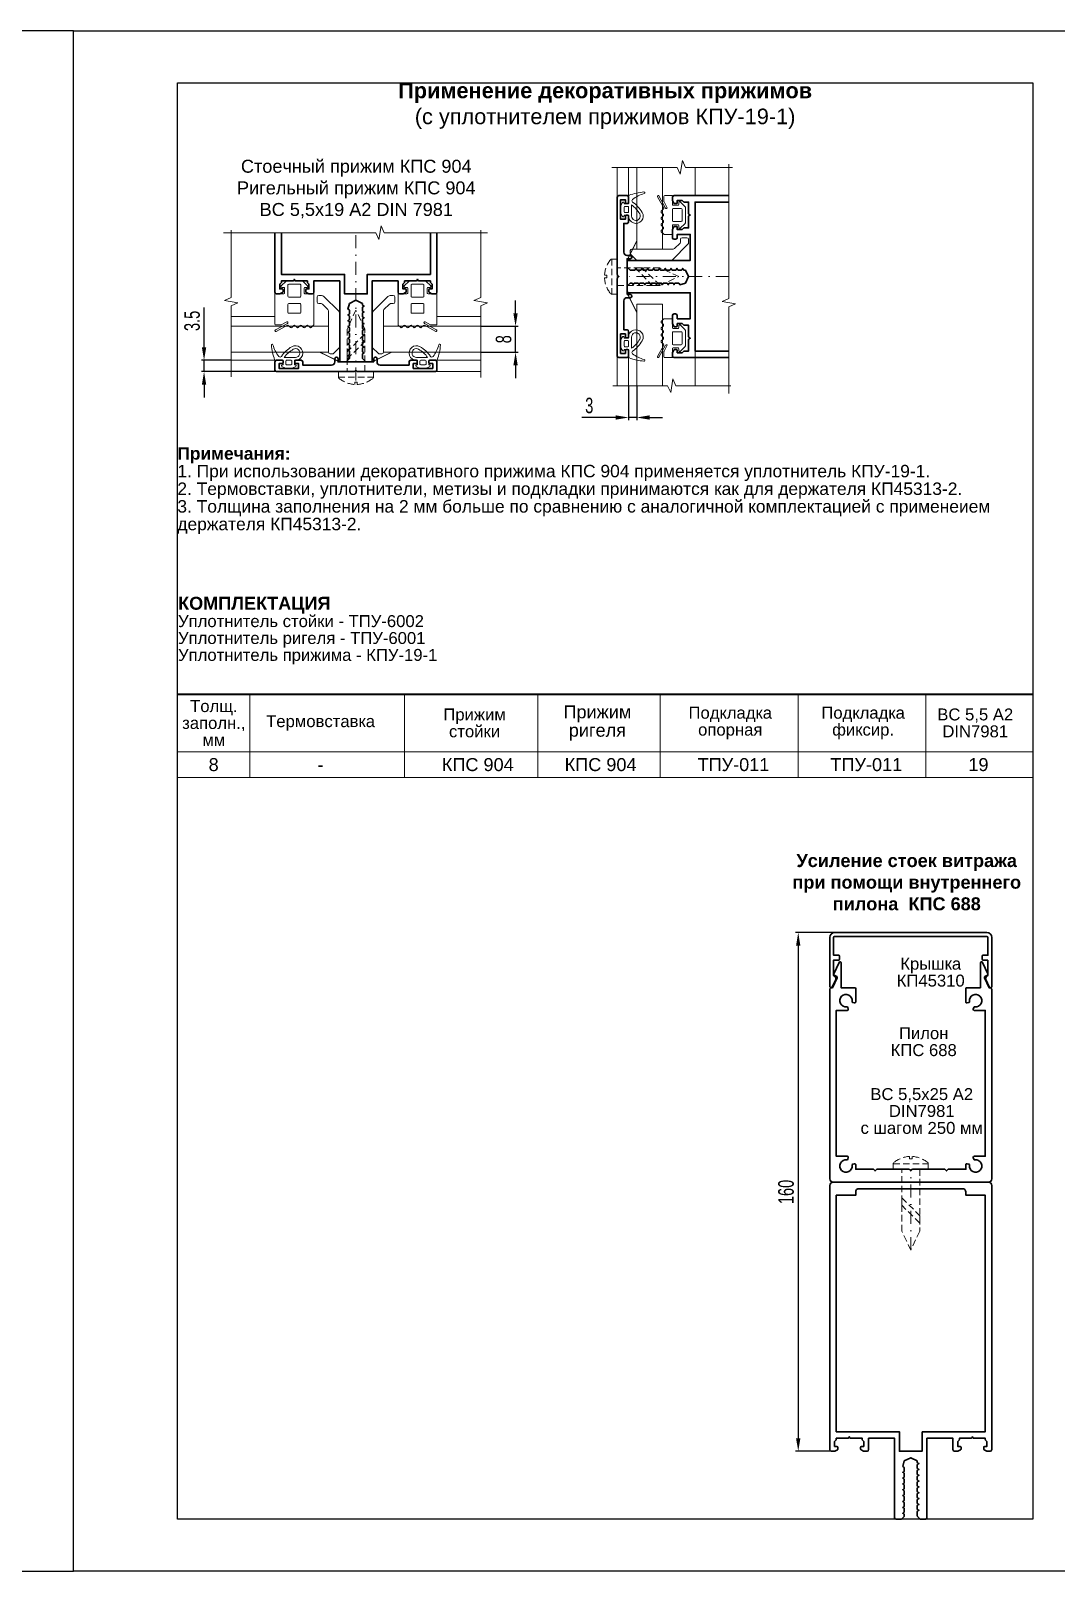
# Model space of a CAD drawing. Extents: x -37 to 8820, y -336 to 478.
# Drawn here: x 8391.7 to 8589.5, y 0 to 297 of the extents above; entities that cross this region are included whole.
import ezdxf

# ---------------------------------------------------------------- set-up
doc = ezdxf.new("R2010")
doc.units = 0
doc.header["$LTSCALE"] = 5
doc.linetypes.add('DASHDOT', pattern=[1, 0.5, -0.25, 0, -0.25])
doc.linetypes.add('HIDDEN', pattern=[0.375, 0.25, -0.125])
doc.layers.get('0').update_dxf_attribs({"linetype": 'CONTINUOUS', "lineweight": 30})
doc.layers.get('DEFPOINTS').update_dxf_attribs({"linetype": 'CONTINUOUS'})
for name, color, linetype, lineweight in [('1', 6, 'DASHDOT', 13), ('2', 3, 'HIDDEN', 13), ('Dimentions', 5, 'CONTINUOUS', 15), ('Glass', 5, 'CONTINUOUS', 20), ('Герлен', 7, 'CONTINUOUS', 60), ('Зигзаг', 1, 'CONTINUOUS', 15), ('Конструкции', 252, 'CONTINUOUS', 20), ('Рамки', 1, 'CONTINUOUS', 15), ('Текстовый', 7, 'CONTINUOUS', 9), ('Уплотнители', 1, 'CONTINUOUS', 20)]:
    doc.layers.add(name, color=color, linetype=linetype, lineweight=lineweight)
doc.layers.add('Скрытые', color=14, linetype='CONTINUOUS', plot=False)
doc.styles.add('3', font='RUSS.SHX', dxfattribs={"width": 0.7, "height": 3})
doc.styles.add('Каталожный', font='arial.ttf', dxfattribs={"height": 2.5})
doc.dimstyles.new('MX1_6', dxfattribs={"dimtxt": 3, "dimasz": 2.5, "dimexe": 0.5, "dimexo": 0, "dimgap": 0.8, "dimtad": 1, "dimlfac": 1.6, "dimdsep": 46, "dimtxsty": '3', "dimcen": 0, "dimclrd": 256, "dimclre": 256, "dimclrt": 256, "dimaunit": 1, "dimadec": 0, "dimazin": 0, "dimtfac": 1, "dimtmove": 0, "dimatfit": 1, "dimfxl": 1, "dimtvp": 1, "dimtolj": 1, "dimtzin": 0, "dimarcsym": 0})

# ---------------------------------------------------------------- blocks, each defined once
blk = doc.blocks.new('*D1096')
at = {"layer": 'DEFPOINTS', "color": 0, "linetype": 'Continuous', "transparency": 16777216}
for p in [(8430.38, 233.47), (8425.15, 231.28), (8439.66, 231.28)]:
    blk.add_point(p, dxfattribs=at)
at = {"layer": 'Dimentions', "linetype": 'Continuous', "lineweight": -2, "transparency": 16777216}
for p, q in [((8425.15, 235.97), (8425.15, 243.67)), ((8430.38, 233.47), (8424.65, 233.47)), ((8425.15, 231.28), (8425.15, 233.47)), ((8439.66, 231.28), (8424.65, 231.28)), ((8425.15, 228.78), (8425.15, 226.28))]:
    blk.add_line(p, q, dxfattribs=at)
at = {"layer": 'Dimentions', "linetype": 'Continuous', "transparency": 16777216}
for points in [[(8424.73, 235.97), (8425.57, 235.97), (8425.15, 233.47)], [(8424.73, 228.78), (8425.57, 228.78), (8425.15, 231.28)]]:
    blk.add_solid(points, dxfattribs=at)
at = {"layer": 'Dimentions', "linetype": 'Continuous', "transparency": 16777216, "insert": (8422.85, 241.07), "char_height": 3, "attachment_point": 5, "rotation": 90, "style": '3'}
blk.add_mtext('\\A1;\\A1;3.5 ', dxfattribs=at)
blk = doc.blocks.new('*D186')
at = {"layer": 'DEFPOINTS', "color": 0, "linetype": 'Continuous', "transparency": 16777216}
for p in [(8478.51, 240.03), (8485.23, 240.03), (8478.51, 235.03)]:
    blk.add_point(p, dxfattribs=at)
at = {"layer": 'Dimentions', "linetype": 'Continuous', "lineweight": -2, "transparency": 16777216}
for p, q in [((8485.23, 242.53), (8485.23, 245.03)), ((8478.51, 240.03), (8485.73, 240.03)), ((8485.23, 235.03), (8485.23, 240.03)), ((8478.51, 235.03), (8485.73, 235.03)), ((8485.23, 232.53), (8485.23, 230.03))]:
    blk.add_line(p, q, dxfattribs=at)
at = {"layer": 'Dimentions', "linetype": 'Continuous', "transparency": 16777216}
for points in [[(8484.81, 242.53), (8485.64, 242.53), (8485.23, 240.03)], [(8484.81, 232.53), (8485.64, 232.53), (8485.23, 235.03)]]:
    blk.add_solid(points, dxfattribs=at)
at = {"layer": 'Dimentions', "linetype": 'Continuous', "transparency": 16777216, "insert": (8482.93, 237.53), "char_height": 3, "attachment_point": 5, "rotation": 90, "style": '3'}
blk.add_mtext('\\A1;8', dxfattribs=at)
blk = doc.blocks.new('*D187')
at = {"layer": 'DEFPOINTS', "color": 0, "linetype": 'Continuous', "transparency": 16777216}
for p in [(8507.04, 228.56), (8508.6, 228.56), (8508.6, 222.44)]:
    blk.add_point(p, dxfattribs=at)
at = {"layer": 'Dimentions', "linetype": 'Continuous', "lineweight": -2, "transparency": 16777216}
for p, q in [((8507.04, 228.56), (8507.04, 221.94)), ((8508.6, 228.56), (8508.6, 221.94)), ((8504.54, 222.44), (8498.04, 222.44)), ((8508.6, 222.44), (8507.04, 222.44)), ((8511.1, 222.44), (8513.6, 222.44))]:
    blk.add_line(p, q, dxfattribs=at)
at = {"layer": 'Dimentions', "linetype": 'Continuous', "transparency": 16777216}
for points in [[(8504.54, 222.86), (8504.54, 222.02), (8507.04, 222.44)], [(8511.1, 222.86), (8511.1, 222.02), (8508.6, 222.44)]]:
    blk.add_solid(points, dxfattribs=at)
at = {"layer": 'Dimentions', "linetype": 'Continuous', "transparency": 16777216, "insert": (8499.44, 224.74), "char_height": 3, "attachment_point": 5, "style": '3'}
blk.add_mtext('\\A1;3', dxfattribs=at)
blk = doc.blocks.new('*D389')
at = {"layer": 'DEFPOINTS', "color": 0, "transparency": 16777216}
for p in [(8546.77, 123.13), (8539.75, 23.12), (8546.43, 23.12)]:
    blk.add_point(p, dxfattribs=at)
at = {"layer": 'Dimentions', "lineweight": -2, "transparency": 16777216}
for p, q in [((8546.77, 123.13), (8539.25, 123.13)), ((8539.75, 120.63), (8539.75, 25.62)), ((8546.43, 23.12), (8539.25, 23.12))]:
    blk.add_line(p, q, dxfattribs=at)
at = {"layer": 'Dimentions', "transparency": 16777216}
for points in [[(8539.33, 120.63), (8540.16, 120.63), (8539.75, 123.13)], [(8539.33, 25.62), (8540.16, 25.62), (8539.75, 23.12)]]:
    blk.add_solid(points, dxfattribs=at)
at = {"layer": 'Dimentions', "transparency": 16777216, "insert": (8537.4, 73.12), "char_height": 3, "attachment_point": 5, "rotation": 90, "style": '3'}
blk.add_mtext('\\A1;160', dxfattribs=at)

msp = doc.modelspace()

# ---------------------------------------------------------------- linework, layer by layer
for points in [[(8506.7243, 246.1721), (8507.3493, 246.1721, -1), (8507.3493, 245.5471), (8506.7243, 245.5471, 0.41421356), (8506.0993, 244.9221), (8506.0993, 239.3596), (8506.7243, 239.3596, -0.41421356), (8507.0368, 239.0471), (8507.0368, 237.9846, -0.41421356), (8506.8493, 237.7971), (8506.5993, 237.7971, -0.41421356), (8506.4118, 237.9846), (8506.4118, 238.5471), (8505.4743, 238.5471), (8505.4743, 234.7971), (8506.4118, 234.7971), (8506.4118, 235.3596, -0.41421356), (8506.5993, 235.5471), (8506.8493, 235.5471, -0.41421356), (8507.0368, 235.3596), (8507.0368, 234.2971, -0.41421356), (8506.7243, 233.9846), (8505.1618, 233.9846, -0.41421356), (8504.8493, 234.2971), (8504.8493, 249.2194, -0.19891237), (8504.9042, 249.352), (8505.1618, 249.6096), (8504.9042, 249.8672, -0.19891237), (8504.8493, 249.9997), (8504.8493, 264.9221, -0.41421356), (8505.1618, 265.2346), (8506.7243, 265.2346, -0.41421356), (8507.0368, 264.9221), (8507.0368, 263.8596, -0.41421356), (8506.8493, 263.6721), (8506.5993, 263.6721, -0.41421356), (8506.4118, 263.8596), (8506.4118, 264.4221), (8505.4743, 264.4221), (8505.4743, 260.6721), (8506.4118, 260.6721), (8506.4118, 261.2346, -0.41421356), (8506.5993, 261.4221), (8506.8493, 261.4221, -0.41421356), (8507.0368, 261.2346), (8507.0368, 260.1721, -0.41421356), (8506.7243, 259.8596), (8506.0993, 259.8596), (8506.0993, 254.2971, 0.41421356), (8506.7243, 253.6721), (8507.3493, 253.6721, -1), (8507.3493, 253.0471), (8506.7243, 253.0471)], [(8457.8819, 233.1595), (8457.8819, 233.7845, -1), (8458.5069, 233.7845), (8458.5069, 233.1595, 0.41421356), (8459.1319, 232.5345), (8464.6944, 232.5345), (8464.6944, 233.1595, -0.41421356), (8465.0069, 233.472), (8466.0694, 233.472, -0.41421356), (8466.2569, 233.2845), (8466.2569, 233.0345, -0.41421356), (8466.0694, 232.847), (8465.5069, 232.847), (8465.5069, 231.9095), (8469.2569, 231.9095), (8469.2569, 232.847), (8468.6944, 232.847, -0.41421356), (8468.5069, 233.0345), (8468.5069, 233.2845, -0.41421356), (8468.6944, 233.472), (8469.7569, 233.472, -0.41421356), (8470.0694, 233.1595), (8470.0694, 231.597, -0.41421356), (8469.7569, 231.2845), (8454.8346, 231.2845, -0.19891237), (8454.702, 231.3395), (8454.4444, 231.597), (8454.1868, 231.3395, -0.19891237), (8454.0543, 231.2845), (8439.1319, 231.2845, -0.41421356), (8438.8194, 231.597), (8438.8194, 233.1595, -0.41421356), (8439.1319, 233.472), (8440.1944, 233.472, -0.41421356), (8440.3819, 233.2845), (8440.3819, 233.0345, -0.41421356), (8440.1944, 232.847), (8439.6319, 232.847), (8439.6319, 231.9095), (8443.3819, 231.9095), (8443.3819, 232.847), (8442.8194, 232.847, -0.41421356), (8442.6319, 233.0345), (8442.6319, 233.2845, -0.41421356), (8442.8194, 233.472), (8443.8819, 233.472, -0.41421356), (8444.1944, 233.1595), (8444.1944, 232.5345), (8449.7569, 232.5345, 0.41421356), (8450.3819, 233.1595), (8450.3819, 233.7845, -1), (8451.0069, 233.7845), (8451.0069, 233.1595)], [(8576.3299, 117.8125), (8576.3299, 114.9867, -0.27973928), (8576.128, 114.654, 0.40155944), (8575.9334, 114.081), (8576.6033, 112.6443, 0.80258485), (8577.0799, 112.75), (8577.0799, 122.1875, 0.41421356), (8576.1424, 123.125), (8546.7674, 123.125, 0.41421356), (8545.8299, 122.1875), (8545.8299, 112.75, 0.80258485), (8546.3065, 112.6443), (8546.9764, 114.081, 0.40155944), (8546.7818, 114.654, -0.27973928), (8546.5799, 114.9867), (8546.5799, 117.8125), (8547.5174, 117.8125, 0.41421356), (8547.7049, 118), (8547.7049, 118.5625, 0.41421356), (8547.5174, 118.75), (8546.5799, 118.75), (8546.5799, 122.1875, -0.41421356), (8546.7674, 122.375), (8576.1424, 122.375, -0.41421356), (8576.3299, 122.1875), (8576.3299, 118.75), (8575.3924, 118.75, 0.41421356), (8575.2049, 118.5625), (8575.2049, 118, 0.41421356), (8575.3924, 117.8125)], [(8546.3481, 112.5), (8547.2506, 114.4356, 0.41421356), (8547.16, 114.6848), (8546.6881, 114.9048, -0.41421356), (8546.5975, 115.1539), (8547.641, 117.3917, -0.29147342), (8547.8109, 117.5), (8547.8299, 117.5, -0.41421356), (8548.0174, 117.3125), (8548.0174, 112.5), (8550.6424, 112.5, -0.41421356), (8550.8299, 112.3125), (8550.8299, 109.742, -0.49314543), (8550.5939, 109.5608), (8550.2706, 109.6474, -0.37469315), (8550.1331, 109.8519, 2.91764669), (8549.1029, 108.8218, -0.37469315), (8549.3074, 108.6843), (8549.394, 108.361, -0.49314543), (8549.2129, 108.125), (8547.0799, 108.125), (8547.0799, 80), (8549.2129, 80, -0.49314543), (8549.394, 79.764), (8549.3074, 79.4407, -0.37469315), (8549.1029, 79.3032, 2.91764669), (8550.1331, 78.2731, -0.37469315), (8550.2706, 78.4776), (8550.5939, 78.5642, -0.49314543), (8550.8299, 78.383), (8550.8299, 77.5), (8554.1897, 77.5, -0.19891237), (8554.3223, 77.4451), (8554.5799, 77.1875), (8554.8375, 77.4451, -0.19891237), (8554.9701, 77.5), (8561.0647, 77.5, -0.19891237), (8561.1973, 77.4451), (8561.4549, 77.1875), (8561.7125, 77.4451, -0.19891237), (8561.8451, 77.5), (8567.9397, 77.5, -0.19891237), (8568.0723, 77.4451), (8568.3299, 77.1875), (8568.5875, 77.4451, -0.19891237), (8568.7201, 77.5), (8572.0799, 77.5), (8572.0799, 78.383, -0.49314543), (8572.3159, 78.5642), (8572.6391, 78.4776, -0.37469315), (8572.7767, 78.2731, 2.91764669), (8573.8068, 79.3032, -0.37469315), (8573.6023, 79.4407), (8573.5157, 79.764, -0.49314543), (8573.6968, 80), (8575.8299, 80), (8575.8299, 108.125), (8573.6968, 108.125, -0.49314543), (8573.5157, 108.361), (8573.6023, 108.6843, -0.37469315), (8573.8068, 108.8218, 2.91764669), (8572.7767, 109.8519, -0.37469315), (8572.6391, 109.6474), (8572.3159, 109.5608, -0.49314543), (8572.0799, 109.742), (8572.0799, 112.3125, -0.41421356), (8572.2674, 112.5), (8574.8924, 112.5), (8574.8924, 117.3125, -0.41421356), (8575.0799, 117.5), (8575.0989, 117.5, -0.29147342), (8575.2688, 117.3917), (8576.3123, 115.1539, -0.41421356), (8576.2216, 114.9048), (8575.7498, 114.6848, 0.41421356), (8575.6591, 114.4356), (8576.5617, 112.5), (8576.7674, 112.5, -0.41421356), (8577.0799, 112.1875), (8577.0799, 75.625, -0.41421356), (8576.4549, 75), (8546.4549, 75, -0.41421356), (8545.8299, 75.625), (8545.8299, 112.1875, -0.41421356), (8546.1424, 112.5)], [(8564.5799, 25.625), (8569.5799, 25.625), (8569.5799, 23.4375, 0.41421356), (8569.8924, 23.125), (8570.4731, 23.125, 0.11643382), (8570.557, 23.1448), (8571.0387, 23.3857, 0.28407904), (8571.1424, 23.5534), (8571.1424, 23.875, 0.41421356), (8570.9549, 24.0625), (8570.5174, 24.0625), (8570.5174, 25), (8570.775, 25.2576, 0.19891237), (8570.8299, 25.3902), (8570.8299, 25.625), (8573.0578, 25.625, 0.28407904), (8573.2255, 25.7286), (8573.3299, 25.9375), (8573.4343, 25.7286, 0.28407904), (8573.602, 25.625), (8575.8299, 25.625), (8575.8299, 25.3902, 0.19891237), (8575.8848, 25.2576), (8576.1424, 25), (8576.1424, 24.0625), (8575.7049, 24.0625, 0.41421356), (8575.5174, 23.875), (8575.5174, 23.5534, 0.28407904), (8575.621, 23.3857), (8576.1028, 23.1448, 0.11643382), (8576.1866, 23.125), (8576.7674, 23.125, 0.41421356), (8577.0799, 23.4375), (8577.0799, 74.375, 0.41421356), (8576.4549, 75), (8546.4549, 75, 0.41421356), (8545.8299, 74.375), (8545.8299, 23.4375, 0.41421356), (8546.1424, 23.125), (8546.7231, 23.125, 0.11643382), (8546.807, 23.1448), (8547.2887, 23.3857, 0.28407904), (8547.3924, 23.5534), (8547.3924, 23.875, 0.41421356), (8547.2049, 24.0625), (8546.7674, 24.0625), (8546.7674, 25), (8547.025, 25.2576, 0.19891237), (8547.0799, 25.3902), (8547.0799, 25.625), (8549.3078, 25.625, 0.28407904), (8549.4755, 25.7286), (8549.5799, 25.9375), (8549.6843, 25.7286, 0.28407904), (8549.852, 25.625), (8552.0799, 25.625), (8552.0799, 25.3902, 0.19891237), (8552.1348, 25.2576), (8552.3924, 25), (8552.3924, 24.0625), (8551.9549, 24.0625, 0.41421356), (8551.7674, 23.875), (8551.7674, 23.5534, 0.28407904), (8551.871, 23.3857), (8552.3528, 23.1448, 0.11643382), (8552.4366, 23.125), (8553.0174, 23.125, 0.41421356), (8553.3299, 23.4375), (8553.3299, 25.625), (8558.3299, 25.625), (8558.3299, 10.3125, 0.41421356), (8558.6424, 10), (8559.5022, 10, 0.19891237), (8559.6348, 10.0549), (8560.15, 10.5701, 0.19891237), (8560.2049, 10.7027), (8560.2049, 10.9154, 0.28407904), (8560.1012, 11.0831), (8559.8924, 11.1875), (8560.1012, 11.2919, 0.28407904), (8560.2049, 11.4596), (8560.2049, 12.0404, 0.28407904), (8560.1012, 12.2081), (8559.8924, 12.3125), (8560.1012, 12.4169, 0.28407904), (8560.2049, 12.5846), (8560.2049, 13.1654, 0.28407904), (8560.1012, 13.3331), (8559.8924, 13.4375), (8560.1012, 13.5419, 0.28407904), (8560.2049, 13.7096), (8560.2049, 14.2904, 0.28407904), (8560.1012, 14.4581), (8559.8924, 14.5625), (8560.1012, 14.6669, 0.28407904), (8560.2049, 14.8346), (8560.2049, 15.4154, 0.28407904), (8560.1012, 15.5831), (8559.8924, 15.6875), (8560.1012, 15.7919, 0.28407904), (8560.2049, 15.9596), (8560.2049, 16.5404, 0.28407904), (8560.1012, 16.7081), (8559.8924, 16.8125), (8560.1012, 16.9169, 0.28407904), (8560.2049, 17.0846), (8560.2049, 17.6654, 0.28407904), (8560.1012, 17.8331), (8559.8924, 17.9375), (8560.1012, 18.0419, 0.28407904), (8560.2049, 18.2096), (8560.2049, 18.7904, 0.28407904), (8560.1012, 18.9581), (8559.8924, 19.0625), (8560.1012, 19.1669, 0.28407904), (8560.2049, 19.3346), (8560.2049, 19.9154, 0.28407904), (8560.1012, 20.0831), (8559.8924, 20.1875), (8560.2049, 21.25), (8561.4549, 21.875), (8562.7049, 21.25), (8562.7049, 21.0221, 0.28407904), (8562.8085, 20.8544), (8563.0174, 20.75), (8562.8085, 20.6456, 0.28407904), (8562.7049, 20.4779), (8562.7049, 19.8971, 0.28407904), (8562.8085, 19.7294), (8563.0174, 19.625), (8562.8085, 19.5206, 0.28407904), (8562.7049, 19.3529), (8562.7049, 18.7721, 0.28407904), (8562.8085, 18.6044), (8563.0174, 18.5), (8562.8085, 18.3956, 0.28407904), (8562.7049, 18.2279), (8562.7049, 17.6471, 0.28407904), (8562.8085, 17.4794), (8563.0174, 17.375), (8562.8085, 17.2706, 0.28407904), (8562.7049, 17.1029), (8562.7049, 16.5221, 0.28407904), (8562.8085, 16.3544), (8563.0174, 16.25), (8562.8085, 16.1456, 0.28407904), (8562.7049, 15.9779), (8562.7049, 15.3971, 0.28407904), (8562.8085, 15.2294), (8563.0174, 15.125), (8562.8085, 15.0206, 0.28407904), (8562.7049, 14.8529), (8562.7049, 14.2721, 0.28407904), (8562.8085, 14.1044), (8563.0174, 14), (8562.8085, 13.8956, 0.28407904), (8562.7049, 13.7279), (8562.7049, 13.1471, 0.28407904), (8562.8085, 12.9794), (8563.0174, 12.875), (8562.8085, 12.7706, 0.28407904), (8562.7049, 12.6029), (8562.7049, 12.0221, 0.28407904), (8562.8085, 11.8544), (8563.0174, 11.75), (8562.8085, 11.6456, 0.28407904), (8562.7049, 11.4779), (8562.7049, 10.7027, 0.19891237), (8562.7598, 10.5701), (8563.275, 10.0549, 0.19891237), (8563.4076, 10), (8564.2674, 10, 0.41421356), (8564.5799, 10.3125)], [(8563.6424, 26.875), (8575.8299, 26.875), (8575.8299, 72.5), (8572.0799, 72.5), (8572.0799, 73.125, 0.41421356), (8571.4549, 73.75), (8551.4549, 73.75, 0.41421356), (8550.8299, 73.125), (8550.8299, 72.5), (8547.0799, 72.5), (8547.0799, 26.875), (8559.2674, 26.875), (8559.2674, 23.125), (8563.6424, 23.125)]]:
    msp.add_lwpolyline(points, format="xyb", close=True)
for points in [[(8526.3394, 233.9846), (8515.7868, 233.9846, -0.41421356), (8515.4743, 234.2971), (8515.4743, 234.8778, -0.11643382), (8515.4941, 234.9617), (8515.735, 235.4434, -0.28407904), (8515.9027, 235.5471), (8516.2243, 235.5471, -0.41421356), (8516.4118, 235.3596), (8516.4118, 234.9221), (8517.3493, 234.9221), (8517.6069, 235.1797, -0.19891237), (8517.7394, 235.2346), (8518.5993, 235.2346), (8518.5993, 237.4624, -0.28407904), (8518.7029, 237.6301), (8518.9118, 237.7346), (8518.7029, 237.839, -0.28407904), (8518.5993, 238.0067), (8518.5993, 240.2346), (8517.7394, 240.2346, -0.19891237), (8517.6069, 240.2895), (8517.3493, 240.5471), (8516.4118, 240.5471), (8516.4118, 240.1096, -0.41421356), (8516.2243, 239.9221), (8515.9027, 239.9221, -0.28407904), (8515.735, 240.0257), (8515.4941, 240.5075, -0.11643382), (8515.4743, 240.5913), (8515.4743, 242.1096, -0.41421356), (8515.7868, 242.4221), (8516.0993, 242.4221, -0.41421356), (8516.4118, 242.1096), (8516.4118, 241.4846), (8518.9118, 241.4846), (8518.9118, 246.4846), (8507.0368, 246.4846, -0.41421356), (8506.7243, 246.7971), (8506.7243, 247.6569, -0.19891237), (8506.7792, 247.7895), (8507.2944, 248.3047, -0.19891237), (8507.4269, 248.3596), (8507.6396, 248.3596, -0.28407904), (8507.8073, 248.2559), (8507.9118, 248.0471), (8508.0162, 248.2559, -0.28407904), (8508.1839, 248.3596), (8508.7646, 248.3596, -0.28407904), (8508.9323, 248.2559), (8509.0368, 248.0471), (8509.1412, 248.2559, -0.28407904), (8509.3089, 248.3596), (8509.8896, 248.3596, -0.28407904), (8510.0573, 248.2559), (8510.1618, 248.0471), (8510.2662, 248.2559, -0.28407904), (8510.4339, 248.3596), (8511.0146, 248.3596, -0.28407904), (8511.1823, 248.2559), (8511.2868, 248.0471), (8511.3912, 248.2559, -0.28407904), (8511.5589, 248.3596), (8512.1396, 248.3596, -0.28407904), (8512.3073, 248.2559), (8512.4118, 248.0471), (8512.5162, 248.2559, -0.28407904), (8512.6839, 248.3596), (8513.2646, 248.3596, -0.28407904), (8513.4323, 248.2559), (8513.5368, 248.0471), (8513.6412, 248.2559, -0.28407904), (8513.8089, 248.3596), (8514.3896, 248.3596, -0.28407904), (8514.5573, 248.2559), (8514.6618, 248.0471), (8514.7662, 248.2559, -0.28407904), (8514.9339, 248.3596), (8515.5146, 248.3596, -0.28407904), (8515.6823, 248.2559), (8515.7868, 248.0471), (8515.8912, 248.2559, -0.28407904), (8516.0589, 248.3596), (8516.6396, 248.3596, -0.28407904), (8516.8073, 248.2559), (8516.9118, 248.0471), (8517.9743, 248.3596), (8518.5993, 249.6096), (8517.9743, 250.8596), (8517.7464, 250.8596, -0.28407904), (8517.5787, 250.9632), (8517.4743, 251.1721), (8517.3698, 250.9632, -0.28407904), (8517.2021, 250.8596), (8516.6214, 250.8596, -0.28407904), (8516.4537, 250.9632), (8516.3493, 251.1721), (8516.2448, 250.9632, -0.28407904), (8516.0771, 250.8596), (8515.4964, 250.8596, -0.28407904), (8515.3287, 250.9632), (8515.2243, 251.1721), (8515.1198, 250.9632, -0.28407904), (8514.9521, 250.8596), (8514.3714, 250.8596, -0.28407904), (8514.2037, 250.9632), (8514.0993, 251.1721), (8513.9948, 250.9632, -0.28407904), (8513.8271, 250.8596), (8513.2464, 250.8596, -0.28407904), (8513.0787, 250.9632), (8512.9743, 251.1721), (8512.8698, 250.9632, -0.28407904), (8512.7021, 250.8596), (8512.1214, 250.8596, -0.28407904), (8511.9537, 250.9632), (8511.8493, 251.1721), (8511.7448, 250.9632, -0.28407904), (8511.5771, 250.8596), (8510.9964, 250.8596, -0.28407904), (8510.8287, 250.9632), (8510.7243, 251.1721), (8510.6198, 250.9632, -0.28407904), (8510.4521, 250.8596), (8509.8714, 250.8596, -0.28407904), (8509.7037, 250.9632), (8509.5993, 251.1721), (8509.4948, 250.9632, -0.28407904), (8509.3271, 250.8596), (8508.7464, 250.8596, -0.28407904), (8508.5787, 250.9632), (8508.4743, 251.1721), (8508.3698, 250.9632, -0.28407904), (8508.2021, 250.8596), (8507.4269, 250.8596, -0.19891237), (8507.2944, 250.9145), (8506.7792, 251.4297, -0.19891237), (8506.7243, 251.5622), (8506.7243, 252.4221, -0.41421356), (8507.0368, 252.7346), (8518.9118, 252.7346), (8518.9118, 257.7346), (8516.4118, 257.7346), (8516.4118, 257.1096, -0.41421356), (8516.0993, 256.7971), (8515.7868, 256.7971, -0.41421356), (8515.4743, 257.1096), (8515.4743, 258.6278, -0.11643382), (8515.4941, 258.7117), (8515.735, 259.1934, -0.28407904), (8515.9027, 259.2971), (8516.2243, 259.2971, -0.41421356), (8516.4118, 259.1096), (8516.4118, 258.6721), (8517.3493, 258.6721), (8517.6069, 258.9297, -0.19891237), (8517.7394, 258.9846), (8518.5993, 258.9846), (8518.5993, 261.2124, -0.28407904), (8518.7029, 261.3801), (8518.9118, 261.4846), (8518.7029, 261.589, -0.28407904), (8518.5993, 261.7567), (8518.5993, 263.9846), (8517.7394, 263.9846, -0.19891237), (8517.6069, 264.0395), (8517.3493, 264.2971), (8516.4118, 264.2971), (8516.4118, 263.8596, -0.41421356), (8516.2243, 263.6721), (8515.9027, 263.6721, -0.28407904), (8515.735, 263.7757), (8515.4941, 264.2575, -0.11643382), (8515.4743, 264.3413), (8515.4743, 264.9221, -0.41421356), (8515.7868, 265.2346), (8526.3394, 265.2346)], [(8438.8194, 258.0484), (8438.8194, 246.597, 0.41421356), (8439.1319, 246.2845), (8439.7127, 246.2845, 0.11643382), (8439.7965, 246.3043), (8440.2783, 246.5452, 0.28407904), (8440.3819, 246.7129), (8440.3819, 247.0345, 0.41421356), (8440.1944, 247.222), (8439.7569, 247.222), (8439.7569, 248.1595), (8440.0145, 248.4171, 0.19891237), (8440.0694, 248.5497), (8440.0694, 248.7845), (8442.2973, 248.7845, 0.28407904), (8442.465, 248.8882), (8442.5694, 249.097), (8442.6738, 248.8882, 0.28407904), (8442.8415, 248.7845), (8445.0694, 248.7845), (8445.0694, 248.5497, 0.19891237), (8445.1243, 248.4171), (8445.3819, 248.1595), (8445.3819, 247.222), (8444.9444, 247.222, 0.41421356), (8444.7569, 247.0345), (8444.7569, 246.7129, 0.28407904), (8444.8606, 246.5452), (8445.3423, 246.3043, 0.11643382), (8445.4262, 246.2845), (8446.0069, 246.2845, 0.41421356), (8446.3194, 246.597), (8446.3194, 248.7845), (8451.3194, 248.7845), (8451.3194, 233.472, 0.41421356), (8451.6319, 233.1595), (8452.4918, 233.1595, 0.19891237), (8452.6243, 233.2145), (8453.1395, 233.7296, 0.19891237), (8453.1944, 233.8622), (8453.1944, 234.0749, 0.28407904), (8453.0908, 234.2426), (8452.8819, 234.347), (8453.0908, 234.4515, 0.28407904), (8453.1944, 234.6192), (8453.1944, 235.1999, 0.28407904), (8453.0908, 235.3676), (8452.8819, 235.472), (8453.0908, 235.5765, 0.28407904), (8453.1944, 235.7442), (8453.1944, 236.3249, 0.28407904), (8453.0908, 236.4926), (8452.8819, 236.597), (8453.0908, 236.7015, 0.28407904), (8453.1944, 236.8692), (8453.1944, 237.4499, 0.28407904), (8453.0908, 237.6176), (8452.8819, 237.722), (8453.0908, 237.8265, 0.28407904), (8453.1944, 237.9942), (8453.1944, 238.5749, 0.28407904), (8453.0908, 238.7426), (8452.8819, 238.847), (8453.0908, 238.9515, 0.28407904), (8453.1944, 239.1192), (8453.1944, 239.6999, 0.28407904), (8453.0908, 239.8676), (8452.8819, 239.972), (8453.0908, 240.0765, 0.28407904), (8453.1944, 240.2442), (8453.1944, 240.8249, 0.28407904), (8453.0908, 240.9926), (8452.8819, 241.097), (8453.0908, 241.2015, 0.28407904), (8453.1944, 241.3692), (8453.1944, 241.9499, 0.28407904), (8453.0908, 242.1176), (8452.8819, 242.222), (8453.0908, 242.3265, 0.28407904), (8453.1944, 242.4942), (8453.1944, 243.0749, 0.28407904), (8453.0908, 243.2426), (8452.8819, 243.347), (8453.1944, 244.4095), (8454.4444, 245.0345), (8455.6944, 244.4095), (8455.6944, 244.1817, 0.28407904), (8455.7981, 244.014), (8456.0069, 243.9095), (8455.7981, 243.8051, 0.28407904), (8455.6944, 243.6374), (8455.6944, 243.0567, 0.28407904), (8455.7981, 242.889), (8456.0069, 242.7845), (8455.7981, 242.6801, 0.28407904), (8455.6944, 242.5124), (8455.6944, 241.9317, 0.28407904), (8455.7981, 241.764), (8456.0069, 241.6595), (8455.7981, 241.5551, 0.28407904), (8455.6944, 241.3874), (8455.6944, 240.8067, 0.28407904), (8455.7981, 240.639), (8456.0069, 240.5345), (8455.7981, 240.4301, 0.28407904), (8455.6944, 240.2624), (8455.6944, 239.6817, 0.28407904), (8455.7981, 239.514), (8456.0069, 239.4095), (8455.7981, 239.3051, 0.28407904), (8455.6944, 239.1374), (8455.6944, 238.5567, 0.28407904), (8455.7981, 238.389), (8456.0069, 238.2845), (8455.7981, 238.1801, 0.28407904), (8455.6944, 238.0124), (8455.6944, 237.4317, 0.28407904), (8455.7981, 237.264), (8456.0069, 237.1595), (8455.7981, 237.0551, 0.28407904), (8455.6944, 236.8874), (8455.6944, 236.3067, 0.28407904), (8455.7981, 236.139), (8456.0069, 236.0345), (8455.7981, 235.9301, 0.28407904), (8455.6944, 235.7624), (8455.6944, 235.1817, 0.28407904), (8455.7981, 235.014), (8456.0069, 234.9095), (8455.7981, 234.8051, 0.28407904), (8455.6944, 234.6374), (8455.6944, 233.8622, 0.19891237), (8455.7493, 233.7296), (8456.2645, 233.2145, 0.19891237), (8456.3971, 233.1595), (8457.2569, 233.1595, 0.41421356), (8457.5694, 233.472), (8457.5694, 248.7845), (8462.5694, 248.7845), (8462.5694, 246.597, 0.41421356), (8462.8819, 246.2845), (8463.4627, 246.2845, 0.11643382), (8463.5465, 246.3043), (8464.0283, 246.5452, 0.28407904), (8464.1319, 246.7129), (8464.1319, 247.0345, 0.41421356), (8463.9444, 247.222), (8463.5069, 247.222), (8463.5069, 248.1595), (8463.7645, 248.4171, 0.19891237), (8463.8194, 248.5497), (8463.8194, 248.7845), (8466.0473, 248.7845, 0.28407904), (8466.215, 248.8882), (8466.3194, 249.097), (8466.4238, 248.8882, 0.28407904), (8466.5915, 248.7845), (8468.8194, 248.7845), (8468.8194, 248.5497, 0.19891237), (8468.8743, 248.4171), (8469.1319, 248.1595), (8469.1319, 247.222), (8468.6944, 247.222, 0.41421356), (8468.5069, 247.0345), (8468.5069, 246.7129, 0.28407904), (8468.6106, 246.5452), (8469.0923, 246.3043, 0.11643382), (8469.1762, 246.2845), (8469.7569, 246.2845, 0.41421356), (8470.0694, 246.597), (8470.0694, 258.0484)]]:
    msp.add_lwpolyline(points, format="xyb")
for points in [[(8526.3394, 235.2346), (8519.8493, 235.2346), (8519.8493, 263.9846), (8526.3394, 263.9846)], [(8440.0694, 258.0484), (8440.0694, 250.0345), (8452.2569, 250.0345), (8452.2569, 246.2845), (8456.6319, 246.2845), (8456.6319, 250.0345), (8468.8194, 250.0345), (8468.8194, 258.0484)]]:
    msp.add_lwpolyline(points)
at = {"layer": '1'}
for p, q in [((8454.4444, 229.5719), (8454.4444, 258.0484)), ((8526.3394, 249.6096), (8506.7243, 249.6096)), ((8561.4549, 61.875), (8561.4549, 77.5))]:
    msp.add_line(p, q, dxfattribs=at)
at = {"layer": '2'}
for p, q in [((8503.7932, 252.9846), (8503.7932, 246.2346)), ((8451.0694, 230.2285), (8457.8194, 230.2285)), ((8558.0799, 78.5561), (8564.8299, 78.5561))]:
    msp.add_line(p, q, dxfattribs=at)
for points in [[(8502.3864, 249.8552, -0.16184886), (8503.5522, 252.8709, -0.22388754), (8503.7932, 252.9846), (8504.8493, 252.9846), (8504.8493, 246.2346), (8503.7932, 246.2346, -0.22388754), (8503.5522, 246.3482, -0.16184886), (8502.3864, 249.3639), (8502.8241, 249.3639), (8502.8241, 249.8552)], [(8454.1988, 228.8217, -0.16184886), (8451.1831, 229.9874, -0.22388754), (8451.0694, 230.2285), (8451.0694, 231.2845), (8457.8194, 231.2845), (8457.8194, 230.2285, -0.22388754), (8457.7058, 229.9874, -0.16184886), (8454.69, 228.8217), (8454.69, 229.2594), (8454.1988, 229.2594)], [(8561.2093, 79.9629, 0.16184886), (8558.1935, 78.7971, 0.22388754), (8558.0799, 78.5561), (8558.0799, 77.5), (8564.8299, 77.5), (8564.8299, 78.5561, 0.22388754), (8564.7162, 78.7971, 0.16184886), (8561.7005, 79.9629), (8561.7005, 79.5252), (8561.2093, 79.5252)]]:
    msp.add_lwpolyline(points, format="xyb", close=True, dxfattribs=at)
for points in [[(8504.8493, 247.8908), (8513.0384, 247.8908), (8516.7243, 249.6096), (8513.0384, 251.3283), (8504.8493, 251.3283)], [(8508.2277, 251.3283), (8511.6652, 247.8908), (8513.0975, 247.8908), (8509.66, 251.3283)], [(8456.1632, 231.2845), (8456.1632, 239.4737), (8454.4444, 243.1595), (8452.7257, 239.4737), (8452.7257, 231.2845)], [(8452.7257, 233.6775), (8456.1632, 237.115), (8456.1632, 238.5473), (8452.7257, 235.1098)], [(8563.1736, 77.5), (8563.1736, 65.5609), (8561.4549, 61.875), (8559.7361, 65.5609), (8559.7361, 77.5)], [(8559.7361, 71.9821), (8563.1736, 68.5446), (8563.1736, 67.1123), (8559.7361, 70.5498)]]:
    msp.add_lwpolyline(points, close=True, dxfattribs=at)
at = {"layer": 'Glass'}
for points in [[(8513.5993, 254.9221), (8513.5993, 270.6572), (8508.5993, 270.6572), (8508.5993, 254.9221)], [(8513.5993, 244.2971), (8513.5993, 228.5619), (8508.5993, 228.5619), (8508.5993, 244.2971)], [(8449.1319, 235.0345), (8430.3819, 235.0345), (8430.3819, 240.0345), (8449.1319, 240.0345)], [(8459.7569, 235.0345), (8478.5069, 235.0345), (8478.5069, 240.0345), (8459.7569, 240.0345)]]:
    msp.add_lwpolyline(points, close=True, dxfattribs=at)
at = {"layer": 'Герлен', "lineweight": 40}
msp.add_line((8420, 169.0868), (8585, 169.0868), dxfattribs=at)
at = {"layer": 'Герлен', "ltscale": 2, "const_width": 0.1875}
for points in [[(8508.5993, 262.5471), (8508.5993, 256.4846), (8506.7243, 252.7346), (8506.7243, 246.4846), (8508.5993, 242.7346), (8508.5993, 236.6721)], [(8441.3641, 235.0345), (8447.4935, 235.0345), (8451.3194, 233.1595), (8457.5694, 233.1595), (8461.3311, 235.0345), (8468.5234, 235.0345)]]:
    msp.add_lwpolyline(points, dxfattribs=at)
at = {"layer": 'Зигзаг'}
for points in [[(8527.0492, 270.6572), (8518.0101, 270.6572), (8517.4293, 271.9751), (8516.9937, 269.3624), (8516.4112, 270.6572), (8503.8239, 270.6572)], [(8526.3394, 227.0899), (8526.3394, 243.7828), (8527.6573, 244.3636), (8525.0446, 244.7992), (8526.3394, 245.3817), (8526.3394, 271.2737)], [(8479.8108, 258.0484), (8459.8697, 258.0484), (8459.2888, 259.3663), (8458.8532, 256.7536), (8458.2707, 258.0484), (8428.8713, 258.0484)], [(8430.3819, 258.5878), (8430.3819, 245.5851), (8429.064, 245.0042), (8431.6767, 244.5686), (8430.3819, 243.9861), (8430.3819, 230.2579)], [(8478.5069, 258.5878), (8478.5069, 245.5851), (8477.189, 245.0042), (8479.8017, 244.5686), (8478.5069, 243.9861), (8478.5069, 230.1587)], [(8526.726, 228.5619), (8516.1616, 228.5619), (8515.5808, 229.8798), (8515.1451, 227.2671), (8514.5626, 228.5619), (8503.9743, 228.5619)]]:
    msp.add_lwpolyline(points, dxfattribs=at)
at = {"layer": 'Конструкции'}
for p, q in [((8507.0368, 265.2346), (8507.0368, 270.6572)), ((8519.8493, 265.2346), (8519.8493, 270.6572)), ((8470.0694, 241.9095), (8478.5069, 241.9095)), ((8519.8493, 228.5619), (8519.8493, 238.2176)), ((8507.0368, 234.2971), (8507.0368, 228.5619)), ((8507.0368, 233.9846), (8507.0368, 228.5619)), ((8519.8493, 228.5619), (8519.8493, 233.9846))]:
    msp.add_line(p, q, dxfattribs=at)
for points in [[(8504.8493, 270.6572), (8504.8493, 228.5619)], [(8504.8493, 270.6572), (8504.8493, 228.5619)], [(8430.3819, 233.472), (8438.8194, 233.472), (8438.8194, 231.2845), (8430.3819, 231.2845)], [(8478.5069, 233.472), (8470.0694, 233.472), (8470.0694, 231.2845), (8478.5069, 231.2845)]]:
    msp.add_lwpolyline(points, dxfattribs=at)
at = {"layer": 'Рамки'}
for p, q in [((8434, 169.0868), (8434, 153)), ((8463.8103, 169.0868), (8463.8103, 153)), ((8489.5, 169.0868), (8489.5, 153)), ((8513.125, 169.0868), (8513.125, 153)), ((8539.75, 169.0868), (8539.75, 153)), ((8564.375, 169.0868), (8564.375, 153)), ((8420, 158), (8585, 158)), ((8420, 153), (8585, 153))]:
    msp.add_line(p, q, dxfattribs=at)
at = {"layer": 'Скрытые', "linetype": 'Continuous'}
for points in [[(8400, 297), (8190, 297), (8190, 0), (8400, 0)], [(8400, 297), (8610, 297), (8610, 0), (8400, 0)], [(8420, 10), (8420, 287), (8585, 287), (8585, 10)]]:
    msp.add_lwpolyline(points, close=True, dxfattribs=at)
at = {"layer": 'Уплотнители'}
for points in [[(8509.9901, 265.9213, 0.05851436), (8507.142, 265.2969, 0.31980229), (8507.0368, 265.1493), (8507.0368, 263.6408), (8506.1618, 263.6408), (8506.1618, 263.7971, 0.76732699), (8505.8702, 263.8752), (8505.5577, 263.3339, 0.1316525), (8505.5368, 263.2558), (8505.5368, 261.8383, 0.1316525), (8505.5577, 261.7602), (8505.8702, 261.2189, 0.76732699), (8506.1618, 261.2971), (8506.1618, 261.4533), (8507.0368, 261.4533), (8507.0368, 261.2658, 1.30631166), (8509.6576, 261.9745, 0.11066769), (8507.7974, 263.977, -0.50520679), (8507.7806, 264.4798, -0.10240974), (8510.0458, 265.6148, 0.92234521)], [(8514.4351, 262.9653), (8513.8682, 264.0104, -0.12491271), (8513.8493, 264.0849), (8513.8493, 265.0783, -0.41421356), (8514.0055, 265.2346), (8515.4743, 265.2346), (8515.4743, 263.5158, 0.41421356), (8515.6305, 263.3596), (8516.568, 263.3596, 0.41421356), (8516.7243, 263.5158), (8516.7243, 263.9221, -0.66858666), (8516.9911, 264.0324), (8517.9286, 263.0928, -0.19861919), (8517.9743, 262.9825), (8517.9743, 259.9867, -0.19861919), (8517.9286, 259.8763), (8516.9911, 258.9367, -0.66858666), (8516.7243, 259.0471), (8516.7243, 259.4533, 0.41421356), (8516.568, 259.6096), (8515.6305, 259.6096, 0.41421356), (8515.4743, 259.4533), (8515.4743, 257.7346), (8513.914, 257.7346, -0.19891237), (8513.8035, 257.7803), (8513.3348, 258.2491, -0.41421356), (8513.3348, 258.4701), (8513.7388, 258.8741, 0.41421356), (8513.7388, 259.0951), (8513.3348, 259.4991, -0.41421356), (8513.3348, 259.7201), (8513.7388, 260.1241, 0.41421356), (8513.7388, 260.3451), (8513.3348, 260.7491, -0.41421356), (8513.3348, 260.9701), (8513.7388, 261.3741, 0.41421356), (8513.7388, 261.5951), (8513.3348, 261.9991, -0.41421356), (8513.3348, 262.2201), (8513.7668, 262.6521, 0.33207606), (8513.7937, 262.8371), (8512.6182, 265.0038, -1), (8512.8929, 265.1528), (8514.1605, 262.8163, 1)], [(8507.0368, 262.9846), (8507.0368, 262.1096, -0.41421356), (8506.8805, 261.9533), (8506.318, 261.9533, -0.41421356), (8506.1618, 262.1096), (8506.1618, 262.9846, -0.41421356), (8506.318, 263.1408), (8506.8805, 263.1408, -0.41421356)], [(8507.5993, 261.2658, 1.30631166), (8509.1718, 261.691, 0.10411857), (8507.5993, 263.4283)], [(8517.3493, 262.5783), (8517.3493, 260.3908, -0.41421356), (8517.193, 260.2346), (8515.6305, 260.2346, -0.41421356), (8515.4743, 260.3908), (8515.4743, 262.5783, -0.41421356), (8515.6305, 262.7346), (8517.193, 262.7346, -0.41421356)], [(8517.0368, 256.7971, -0.41421356), (8517.3493, 257.1096), (8518.2868, 257.1096, -0.41421356), (8518.5993, 256.7971), (8518.5993, 256.2257, -0.19891237), (8518.4162, 255.7837), (8515.5501, 252.9176, -0.19891237), (8515.1082, 252.7346), (8508.7298, 252.7346, -0.19891237), (8508.5088, 252.8261), (8507.4419, 253.893, -0.19891237), (8507.3503, 254.114), (8507.3503, 254.6096, -0.41421356), (8507.6628, 254.9221), (8515.6573, 254.9221, 0.19891237), (8515.8783, 255.0136), (8516.9452, 256.0805, 0.19891237), (8517.0368, 256.3015)], [(8441.0887, 240.8704), (8440.0436, 240.3034, -0.12491271), (8439.9691, 240.2845), (8438.9757, 240.2845, -0.41421356), (8438.8194, 240.4408), (8438.8194, 246.2845), (8440.5382, 246.2845, 0.41421356), (8440.6944, 246.4408), (8440.6944, 247.3783, 0.41421356), (8440.5382, 247.5345), (8440.1319, 247.5345, -0.66858666), (8440.0216, 247.8014), (8440.9612, 248.7389, -0.19861919), (8441.0715, 248.7845), (8444.0673, 248.7845, -0.19861919), (8444.1777, 248.7389), (8445.1173, 247.8014, -0.66858666), (8445.0069, 247.5345), (8444.6007, 247.5345, 0.41421356), (8444.4444, 247.3783), (8444.4444, 246.4408, 0.41421356), (8444.6007, 246.2845), (8446.3194, 246.2845), (8446.3194, 240.3493, -0.19891237), (8446.2737, 240.2388), (8445.8049, 239.77, -0.41421356), (8445.5839, 239.77), (8445.1799, 240.1741, 0.41421356), (8444.9589, 240.1741), (8444.5549, 239.77, -0.41421356), (8444.3339, 239.77), (8443.9299, 240.1741, 0.41421356), (8443.7089, 240.1741), (8443.3049, 239.77, -0.41421356), (8443.0839, 239.77), (8442.6799, 240.1741, 0.41421356), (8442.4589, 240.1741), (8442.0549, 239.77, -0.41421356), (8441.8339, 239.77), (8441.4019, 240.2021, 0.33207606), (8441.2169, 240.2289), (8439.0502, 239.0534, -1), (8438.9012, 239.3281), (8441.2377, 240.5957, 1)], [(8441.4757, 248.1595), (8443.6632, 248.1595, -0.41421356), (8443.8194, 248.0033), (8443.8194, 245.8158, -0.41421356), (8443.6632, 245.6595), (8441.4757, 245.6595, -0.41421356), (8441.3194, 245.8158), (8441.3194, 248.0033, -0.41421356)], [(8467.8002, 240.8704), (8468.8452, 240.3034, 0.12491271), (8468.9197, 240.2845), (8469.9132, 240.2845, 0.41421356), (8470.0694, 240.4408), (8470.0694, 246.2845), (8468.3507, 246.2845, -0.41421356), (8468.1944, 246.4408), (8468.1944, 247.3783, -0.41421356), (8468.3507, 247.5345), (8468.7569, 247.5345, 0.66858666), (8468.8673, 247.8014), (8467.9277, 248.7389, 0.19861919), (8467.8173, 248.7845), (8464.8215, 248.7845, 0.19861919), (8464.7112, 248.7389), (8463.7716, 247.8014, 0.66858666), (8463.8819, 247.5345), (8464.2882, 247.5345, -0.41421356), (8464.4444, 247.3783), (8464.4444, 246.4408, -0.41421356), (8464.2882, 246.2845), (8462.5694, 246.2845), (8462.5694, 240.3493, 0.19891237), (8462.6152, 240.2388), (8463.0839, 239.77, 0.41421356), (8463.3049, 239.77), (8463.7089, 240.1741, -0.41421356), (8463.9299, 240.1741), (8464.3339, 239.77, 0.41421356), (8464.5549, 239.77), (8464.9589, 240.1741, -0.41421356), (8465.1799, 240.1741), (8465.5839, 239.77, 0.41421356), (8465.8049, 239.77), (8466.2089, 240.1741, -0.41421356), (8466.4299, 240.1741), (8466.8339, 239.77, 0.41421356), (8467.0549, 239.77), (8467.4869, 240.2021, -0.33207606), (8467.6719, 240.2289), (8469.8387, 239.0534, 1), (8469.9877, 239.3281), (8467.6512, 240.5957, -1)], [(8467.4132, 248.1595), (8465.2257, 248.1595, 0.41421356), (8465.0694, 248.0033), (8465.0694, 245.8158, 0.41421356), (8465.2257, 245.6595), (8467.4132, 245.6595, 0.41421356), (8467.5694, 245.8158), (8467.5694, 248.0033, 0.41421356)], [(8441.4757, 244.4095), (8443.6632, 244.4095, -0.41421356), (8443.8194, 244.2533), (8443.8194, 242.6908, -0.41421356), (8443.6632, 242.5345), (8441.4757, 242.5345, -0.41421356), (8441.3194, 242.6908), (8441.3194, 244.2533, -0.41421356)], [(8447.2569, 244.4095, -0.41421356), (8446.9444, 244.722), (8446.9444, 245.6595, -0.41421356), (8447.2569, 245.972), (8447.8283, 245.972, -0.19891237), (8448.2702, 245.789), (8451.1364, 242.9229, -0.19891237), (8451.3194, 242.4809), (8451.3194, 236.1025, -0.19891237), (8451.2279, 235.8816), (8450.1609, 234.8146, -0.19891237), (8449.94, 234.7231), (8449.4444, 234.7231, -0.41421356), (8449.1319, 235.0356), (8449.1319, 243.0301, 0.19891237), (8449.0404, 243.2511), (8447.9734, 244.318, 0.19891237), (8447.7525, 244.4095)], [(8461.6319, 244.4095, 0.41421356), (8461.9444, 244.722), (8461.9444, 245.6595, 0.41421356), (8461.6319, 245.972), (8461.0605, 245.972, 0.19891237), (8460.6186, 245.789), (8457.7525, 242.9229, 0.19891237), (8457.5694, 242.4809), (8457.5694, 236.1025, 0.19891237), (8457.6609, 235.8816), (8458.7279, 234.8146, 0.19891237), (8458.9489, 234.7231), (8459.4444, 234.7231, 0.41421356), (8459.7569, 235.0356), (8459.7569, 243.0301, -0.19891237), (8459.8484, 243.2511), (8460.9154, 244.318, -0.19891237), (8461.1364, 244.4095)], [(8467.4132, 244.4095), (8465.2257, 244.4095, 0.41421356), (8465.0694, 244.2533), (8465.0694, 242.6908, 0.41421356), (8465.2257, 242.5345), (8467.4132, 242.5345, 0.41421356), (8467.5694, 242.6908), (8467.5694, 244.2533, 0.41421356)], [(8514.4351, 236.2538), (8513.8682, 235.2088, 0.12491271), (8513.8493, 235.1342), (8513.8493, 234.1408, 0.41421356), (8514.0055, 233.9846), (8515.4743, 233.9846), (8515.4743, 235.7033, -0.41421356), (8515.6305, 235.8596), (8516.568, 235.8596, -0.41421356), (8516.7243, 235.7033), (8516.7243, 235.2971, 0.66858666), (8516.9911, 235.1867), (8517.9286, 236.1263, 0.19861919), (8517.9743, 236.2367), (8517.9743, 239.2325, 0.19861919), (8517.9286, 239.3428), (8516.9911, 240.2824, 0.66858666), (8516.7243, 240.1721), (8516.7243, 239.7658, -0.41421356), (8516.568, 239.6096), (8515.6305, 239.6096, -0.41421356), (8515.4743, 239.7658), (8515.4743, 241.4846), (8513.914, 241.4846, 0.19891237), (8513.8035, 241.4388), (8513.3348, 240.9701, 0.41421356), (8513.3348, 240.7491), (8513.7388, 240.3451, -0.41421356), (8513.7388, 240.1241), (8513.3348, 239.7201, 0.41421356), (8513.3348, 239.4991), (8513.7388, 239.0951, -0.41421356), (8513.7388, 238.8741), (8513.3348, 238.4701, 0.41421356), (8513.3348, 238.2491), (8513.7388, 237.8451, -0.41421356), (8513.7388, 237.6241), (8513.3348, 237.2201, 0.41421356), (8513.3348, 236.9991), (8513.7668, 236.567, -0.33207606), (8513.7937, 236.382), (8512.6182, 234.2153, 1), (8512.8929, 234.0663), (8514.1605, 236.4028, -1)], [(8509.9901, 233.2978, -0.05851436), (8507.142, 233.9222, -0.31980229), (8507.0368, 234.0699), (8507.0368, 235.5783), (8506.1618, 235.5783), (8506.1618, 235.4221, -0.76732699), (8505.8702, 235.3439), (8505.5577, 235.8852, -0.1316525), (8505.5368, 235.9633), (8505.5368, 237.3808, -0.1316525), (8505.5577, 237.4589), (8505.8702, 238.0002, -0.76732699), (8506.1618, 237.9221), (8506.1618, 237.7658), (8507.0368, 237.7658), (8507.0368, 237.9533, -1.30631166), (8509.6576, 237.2446, -0.11066769), (8507.7974, 235.2422, 0.50520679), (8507.7806, 234.7394, 0.10240974), (8510.0458, 233.6043, -0.92234521)], [(8507.5993, 237.9533, -1.30631166), (8509.1718, 237.5281, -0.10411857), (8507.5993, 235.7908)], [(8517.3493, 236.6408), (8517.3493, 238.8283, 0.41421356), (8517.193, 238.9846), (8515.6305, 238.9846, 0.41421356), (8515.4743, 238.8283), (8515.4743, 236.6408, 0.41421356), (8515.6305, 236.4846), (8517.193, 236.4846, 0.41421356)], [(8438.1327, 236.4254, 0.05851436), (8438.757, 233.5773, 0.31980229), (8438.9047, 233.472), (8440.4132, 233.472), (8440.4132, 232.597), (8440.2569, 232.597, 0.76732699), (8440.1788, 232.3055), (8440.7201, 231.993, 0.1316525), (8440.7982, 231.972), (8442.2157, 231.972, 0.1316525), (8442.2938, 231.993), (8442.835, 232.3055, 0.76732699), (8442.7569, 232.597), (8442.6007, 232.597), (8442.6007, 233.472), (8442.7882, 233.472, 1.30631166), (8442.0795, 236.0929, 0.11066769), (8440.077, 234.2326, -0.50520679), (8439.5742, 234.2158, -0.10240974), (8438.4391, 236.481, 0.92234521)], [(8442.7882, 234.0345, 1.30631166), (8442.363, 235.6071, 0.10411857), (8440.6257, 234.0345)], [(8470.7562, 236.4254, -0.05851436), (8470.1318, 233.5773, -0.31980229), (8469.9841, 233.472), (8468.4757, 233.472), (8468.4757, 232.597), (8468.6319, 232.597, -0.76732699), (8468.71, 232.3055), (8468.1688, 231.993, -0.1316525), (8468.0907, 231.972), (8466.6732, 231.972, -0.1316525), (8466.5951, 231.993), (8466.0538, 232.3055, -0.76732699), (8466.1319, 232.597), (8466.2882, 232.597), (8466.2882, 233.472), (8466.1007, 233.472, -1.30631166), (8466.8093, 236.0929, -0.11066769), (8468.8118, 234.2326, 0.50520679), (8469.3146, 234.2158, 0.10240974), (8470.4497, 236.481, -0.92234521)], [(8466.1007, 234.0345, -1.30631166), (8466.5259, 235.6071, -0.10411857), (8468.2632, 234.0345)], [(8507.0368, 236.2346), (8507.0368, 237.1096, 0.41421356), (8506.8805, 237.2658), (8506.318, 237.2658, 0.41421356), (8506.1618, 237.1096), (8506.1618, 236.2346, 0.41421356), (8506.318, 236.0783), (8506.8805, 236.0783, 0.41421356)], [(8441.0694, 233.472), (8441.9444, 233.472, -0.41421356), (8442.1007, 233.3158), (8442.1007, 232.7533, -0.41421356), (8441.9444, 232.597), (8441.0694, 232.597, -0.41421356), (8440.9132, 232.7533), (8440.9132, 233.3158, -0.41421356)], [(8467.8194, 233.472), (8466.9444, 233.472, 0.41421356), (8466.7882, 233.3158), (8466.7882, 232.7533, 0.41421356), (8466.9444, 232.597), (8467.8194, 232.597, 0.41421356), (8467.9757, 232.7533), (8467.9757, 233.3158, 0.41421356)]]:
    msp.add_lwpolyline(points, format="xyb", close=True, dxfattribs=at)
msp.add_lwpolyline([(8438.8194, 258.0484), (8438.8194, 241.9095), (8430.3819, 241.9095)], dxfattribs=at)

# ---------------------------------------------------------------- texts
at = {"layer": 'Текстовый', "linetype": 'Continuous', "attachment_point": 1, "style": 'Каталожный'}
for s, insert, char_height, width in [('\\pxqc;{\\fArial|b1|i0|c204|p34;Применение декоративных прижимов \\P}(с уплотнителем прижимов КПУ-19-1)', (8420, 287), 3, 165), ('\\pxqc;Стоечный прижим КПС 904\\PРигельный прижим КПС 904\\PВС 5,5х19 А2 DIN 7981', (8422.8007, 272.1362), 2.5, 63.412671), ('\\pxqc;{\\fArial|b1|i0|c204|p34;Усиление стоек витража при помощи внутреннего пилона  КПС 688}', (8536.44, 138.2618), 2.5, 48.466007)]:
    msp.add_mtext(s, dxfattribs=dict(at, insert=insert, char_height=char_height, width=width))
at = {"layer": 'Текстовый', "linetype": 'Continuous', "line_spacing_factor": 0.85, "style": 'Каталожный'}
for s, insert, char_height, width, attachment_point in [('\\pxr-2.0333,se1.0833,t4;{\\fArial|b1|i0|c204|p34;Примечания: \\P}1. При использовании декоративного прижима КПС 904 применяется уплотнитель КПУ-19-1.\\P2. Термовставки, уплотнители, метизы и подкладки принимаются как для держателя КП45313-2.\\P3. Толщина заполнения на 2 мм больше по сравнению с аналогичной комплектацией с применеием держателя КП45313-2.', (8420, 216.7118), 2.4, 165, 1), ('\\P\\pxql;{\\fArial|b1|i0|c204|p34;КОМПЛЕКТАЦИЯ\\P\\pi-2,l2,r-2.0333,se1.0833,t4;\\fArial|b0|i0|c204|p34;\\H0.92x;Уплотнитель стойки - ТПУ-6002\\PУплотнитель ригеля - ТПУ-6001\\PУплотнитель прижима - КПУ-19-1}', (8420.1326, 191.4178), 2.5, 82.057985, 1), ('Толщ.\\Pзаполн.,\\Pмм', (8427.0404, 163.5434), 2.3, 27.25, 5), ('Прижим \\Pстойки', (8477.3219, 163.5434), 2.3, 27.25, 5), ('Прижим ригеля', (8501.0116, 163.5434), 2.5, 19.023234, 5), ('Подкладка опорная', (8526.6366, 163.5434), 2.3, 27.25, 5), ('Подкладка фиксир.', (8552.2616, 163.5434), 2.3, 27.25, 5), ('ВС 5,5 А2\\PDIN7981', (8573.8866, 163.5434), 2.3, 27.25, 5), ('Термовставка', (8447.625, 163.5434), 2.3, 27.25, 5), ('8', (8427, 155.5), 2.5, 14, 5), ('-', (8447.625, 155.5), 2.5, 27.25, 5), ('КПС 904', (8477.94, 155.5), 2.5, 14, 5), ('КПС 904', (8501.6297, 155.5), 2.5, 14, 5), ('ТПУ-011', (8527.2547, 155.5), 2.5, 14, 5), ('ТПУ-011', (8552.8797, 155.5), 2.5, 14, 5), ('19', (8574.5047, 155.5), 2.5, 14, 5), ('\\pxi-2,l2,r-2.0333,se1.0833,qc,t4;{\\H0.92x;Крышка \\PКП45310}', (8549.3971, 118.2814), 2.5, 26.719548, 1), ('\\pxi-2,l2,r-2.0333,se1.0833,qc,t4;{\\H0.92x;Пилон\\PКПС 688}', (8548.0438, 104.8804), 2.5, 26.719548, 1), ('\\pxi-2,l2,r-2.0333,se1.0833,qc,t4;{\\H0.92x;ВС 5,5х25 А2\\PDIN7981\\Pс шагом 250 мм}', (8547.6639, 93.1401), 2.5, 26.719548, 1)]:
    msp.add_mtext(s, dxfattribs=dict(at, insert=insert, char_height=char_height, width=width, attachment_point=attachment_point))

# ---------------------------------------------------------------- dimensions: what is measured, and where the dimension line sits
at = {"layer": 'Dimentions', "linetype": 'Continuous'}
dim = msp.add_linear_dim(base=(8425.1502, 231.2845), p1=(8430.3819, 233.472), p2=(8439.6627, 231.2845), angle=90, text='\\A1;<> ', dimstyle='MX1_6', dxfattribs=at)
dim.commit()
dim.dimension.update_dxf_attribs({"geometry": '*D1096', "text_midpoint": (8425.1502, 241.072), "dimtype": 160})
dim = msp.add_linear_dim(base=(8485.228, 240.0345), p1=(8478.5069, 235.0345), p2=(8478.5069, 240.0345), angle=90, dimstyle='MX1_6', dxfattribs=at)
dim.commit()
dim.dimension.update_dxf_attribs({"geometry": '*D186', "text_midpoint": (8482.928, 237.5345)})
dim = msp.add_linear_dim(base=(8508.5992744434, 222.4401973795), p1=(8507.0367744434, 228.561887222), p2=(8508.5992744434, 228.561887222), dimstyle='MX1_6', override={"dimdec": 0}, dxfattribs=at)
dim.commit()
dim.dimension.update_dxf_attribs({"geometry": '*D187', "text_midpoint": (8499.4367744434, 222.4401973795), "dimtype": 160})
at = {"layer": 'Dimentions'}
dim = msp.add_linear_dim(base=(8539.747, 23.125), p1=(8546.7674, 123.125), p2=(8546.4328, 23.125), angle=90, dimstyle='MX1_6', dxfattribs=at)
dim.commit()
dim.dimension.update_dxf_attribs({"geometry": '*D389', "text_midpoint": (8537.4041, 73.125)})

doc.saveas('drawing.dxf')
